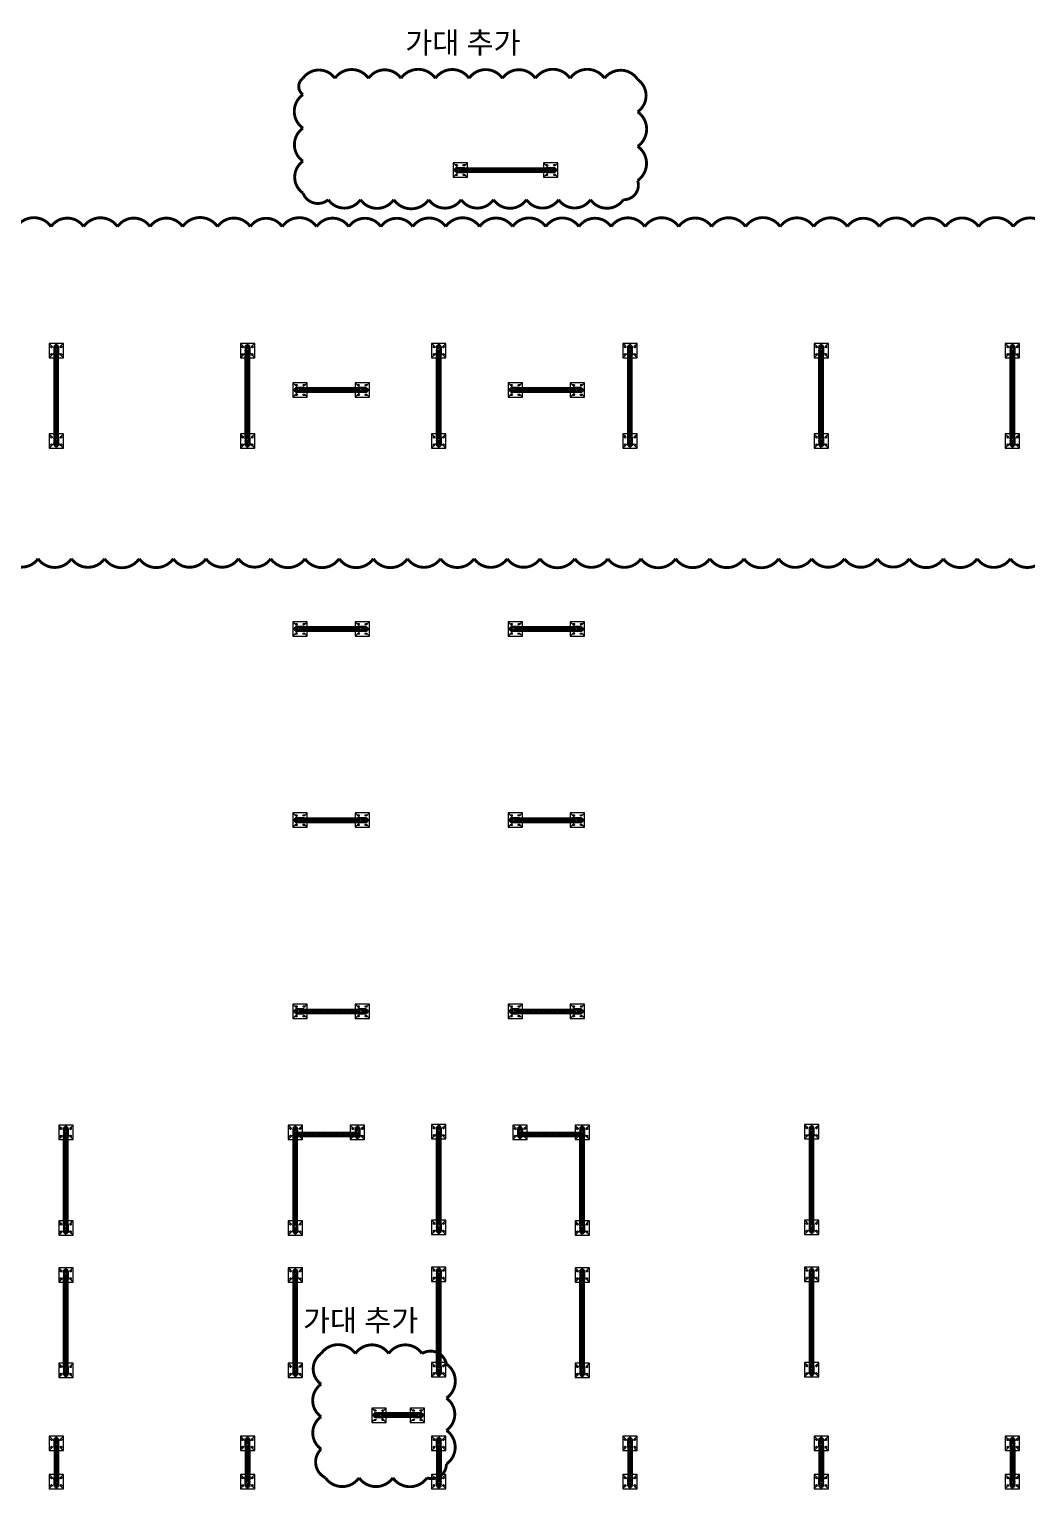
# Model space of a CAD drawing. Header units: millimetres. Extents: x 61566 to 504600, y -69328 to 118800.
# Drawn here: x 397616 to 408050, y 71905 to 87174 of the extents above; entities that cross this region are included whole.
import ezdxf
from ezdxf.enums import TextEntityAlignment as Align

# ---------------------------------------------------------------- set-up
doc = ezdxf.new("R2010")
doc.units = ezdxf.units.MM
doc.header["$LTSCALE"] = 200
doc.linetypes.add('CENTER2', pattern=[1.125, 0.75, -0.125, 0.125, -0.125])
doc.linetypes.add('phl_thick', pattern=[0])
doc.layers.get('DEFPOINTS').update_dxf_attribs({"color": 137})
doc.layers.add('@@P3_P4 환상망 SUPPORT', color=4, linetype='Continuous')
doc.styles.add('SUNJIN', font='malgun.ttf')

# ---------------------------------------------------------------- blocks, each defined once
blk = doc.blocks.new('A$Cd080613a')
at = {"layer": '@@P3_P4 환상망 SUPPORT', "color": 2, "linetype": 'phl_thick'}
for p, q in [((-20, 4.434), (-18.540497, 4.434)), ((-20, 1.034), (-20, 4.434)), ((-20, 1.034), (-18.540497, 1.034)), ((-18.540497, 4.434), (-11.18034, 4.434)), ((-18.540497, 1.034), (-18.540497, 4.434)), ((-18.540497, 1.034), (-11.18034, 1.034)), ((-13.5, 0), (-13.5, 1.034)), ((-13.5, 0), (-8, 0)), ((-11.18034, 4.434), (-10.999621, 4.526016)), ((-11.18034, 1.034), (-11.18034, 4.434)), ((-11.18034, 1.034), (-8.008727, 1.034)), ((-10.999621, 4.526016), (-10.817799, 4.607405)), ((-10.817799, 4.607405), (-10.635521, 4.678167)), ((-10.635521, 4.678167), (-10.453605, 4.738253)), ((-10.5, -10.466), (-10.5, 0)), ((-10.453605, 4.738253), (-10.273729, 4.787376)), ((-10.309559, 6.434007), (10.309559, 6.434007)), ((-10.273729, 4.787376), (-10.096742, 4.825514)), ((-10.096742, 4.825514), (-9.923378, 4.852767)), ((-9.923378, 4.852767), (-9.754732, 4.869109)), ((-9.754732, 4.869109), (-9.592018, 4.874416)), ((-9.43597, 4.869011), (-9.592018, 4.874416)), ((-9.45, 12.285517), (-8.5, 12.834)), ((-9.45, 12.285517), (-9.425949, 12.285517)), ((-9.45, 6.434), (-9.45, 12.285517)), ((-9.286802, 4.852541), (-9.43597, 4.869011)), ((-9.425949, 12.285517), (-9.225178, 12.382765)), ((-9.425949, 6.434), (-9.425949, 12.285517)), ((-9.14507, 4.825103), (-9.286802, 4.852541)), ((-9.225178, 12.382765), (-9.028632, 12.46982)), ((-9.011345, 4.786714), (-9.14507, 4.825103)), ((-9.028632, 12.46982), (-8.835734, 12.547031)), ((-8.886751, 4.737605), (-9.011345, 4.786714)), ((-8.771402, 4.677806), (-8.886751, 4.737605)), ((-8.835734, 12.547031), (-8.645934, 12.614685)), ((-8.66519, 4.60729), (-8.771402, 4.677806)), ((-8.568009, 4.52603), (-8.66519, 4.60729)), ((-8.645934, 12.614685), (-8.458704, 12.673015)), ((-8.479752, 4.434), (-8.568009, 4.52603)), ((-8.5, 12.834), (8.5, 12.834)), ((-8.383024, 4.342905), (-8.479752, 4.434)), ((-8.479752, 4.434), (8.479752, 4.434)), ((-8.458704, 12.673015), (-8.273532, 12.722205)), ((-8.298335, 4.244727), (-8.383024, 4.342905)), ((-8.225616, 4.140826), (-8.298335, 4.244727)), ((-8.273532, 12.722205), (-8.089918, 12.762387)), ((-8.164452, 4.032743), (-8.225616, 4.140826)), ((-8.114311, 3.921798), (-8.164452, 4.032743)), ((-8.073442, 3.805669), (-8.114311, 3.921798)), ((-8.089918, 12.762387), (-7.907369, 12.793645)), ((-8.041426, 3.683749), (-8.073442, 3.805669)), ((-8.018427, 3.556566), (-8.041426, 3.683749)), ((-8.004602, 3.42465), (-8.018427, 3.556566)), ((-8.006255, 0.977988), (-8.008727, 1.034)), ((-8.004136, 0.924002), (-8.006255, 0.977988)), ((-8.000031, 3.288557), (-8.004602, 3.42465)), ((-8.002394, 0.872075), (-8.004136, 0.924002)), ((-8.001102, 0.822352), (-8.002394, 0.872075)), ((-8.000288, 0.774408), (-8.001102, 0.822352)), ((-8, 0.727727), (-8.000288, 0.774408)), ((-8, -0.157176), (-8, 3.288561)), ((-7.997347, 2.169936), (-8, 2.238707)), ((-7.989459, 2.102767), (-7.997347, 2.169936)), ((-7.976272, 2.037446), (-7.989459, 2.102767)), ((-7.957771, 1.974207), (-7.976272, 2.037446)), ((-7.934047, 1.913249), (-7.957771, 1.974207)), ((-7.905217, 1.854768), (-7.934047, 1.913249)), ((-7.907369, 12.793645), (-7.725397, 12.816016)), ((-7.871396, 1.798956), (-7.905217, 1.854768)), ((-7.832213, 1.745381), (-7.871396, 1.798956)), ((-7.78686, 1.693336), (-7.832213, 1.745381)), ((-7.735268, 1.643293), (-7.78686, 1.693336)), ((-7.677382, 1.595741), (-7.735268, 1.643293)), ((-7.725397, 12.816016), (-7.543511, 12.829488)), ((-7.613221, 1.551128), (-7.677382, 1.595741)), ((-7.54299, 1.509804), (-7.613221, 1.551128)), ((-7.543511, 12.829488), (-7.361216, 12.834)), ((-7.466933, 1.472099), (-7.54299, 1.509804)), ((-7.385253, 1.438355), (-7.466933, 1.472099)), ((-7.298238, 1.408783), (-7.385253, 1.438355)), ((-7.17892, 12.829488), (-7.361216, 12.834)), ((-7.206336, 1.383563), (-7.298238, 1.408783)), ((-7.110023, 1.362871), (-7.206336, 1.383563)), ((-6.997035, 12.816016), (-7.17892, 12.829488)), ((-7.009788, 1.34687), (-7.110023, 1.362871)), ((-6.90625, 1.335597), (-7.009788, 1.34687)), ((-6.815063, 12.793645), (-6.997035, 12.816016)), ((-6.800099, 1.329011), (-6.90625, 1.335597)), ((-6.632514, 12.762387), (-6.815063, 12.793645)), ((-6.691977, 1.327135), (-6.800099, 1.329011)), ((-6.691977, 1.327135), (-6.581325, 1.329907)), ((-6.4489, 12.722205), (-6.632514, 12.762387)), ((-6.581325, 1.329907), (-6.467915, 1.337363)), ((-6.467915, 1.337363), (-6.352408, 1.349526)), ((-6.263728, 12.673015), (-6.4489, 12.722205)), ((-6.352408, 1.349526), (-6.235472, 1.366419)), ((-6.076497, 12.614685), (-6.263728, 12.673015)), ((-6.235472, 1.366419), (-6.117777, 1.387979)), ((-6.117777, 1.387979), (-6, 1.414014)), ((-5.886698, 12.547031), (-6.076497, 12.614685)), ((-6, 1.414014), (-5.30323, 1.57262)), ((-6, -1.216), (-6, 1.414014)), ((-5.6938, 12.46982), (-5.886698, 12.547031)), ((-5.497254, 12.382765), (-5.6938, 12.46982)), ((-5.296482, 12.285517), (-5.497254, 12.382765)), ((-5.30323, 1.57262), (-4.617331, 1.711087)), ((-5.296482, 12.285517), (-4.129467, 12.285517)), ((-5.296482, 6.434), (-5.296482, 12.285517)), ((-4.617331, 1.711087), (-3.940787, 1.829986)), ((-4.129467, 12.285517), (-3.727924, 12.382765)), ((-4.129467, 6.434), (-4.129467, 12.285517)), ((-3.940787, 1.829986), (-3.272149, 1.929801)), ((-3.727924, 12.382765), (-3.334832, 12.46982)), ((-3.334832, 12.46982), (-2.949037, 12.547031)), ((-3.272149, 1.929801), (-2.610019, 2.010935)), ((-2.949037, 12.547031), (-2.569437, 12.614685)), ((-2.610019, 2.010935), (-1.953047, 2.07371)), ((-2.569437, 12.614685), (-2.194977, 12.673015)), ((-2.194977, 12.673015), (-1.824632, 12.722205)), ((-1.953047, 2.07371), (-1.299912, 2.118373)), ((-1.824632, 12.722205), (-1.457404, 12.762387)), ((-1.457404, 12.762387), (-1.092307, 12.793645)), ((-1.299912, 2.118373), (-0.649322, 2.145102)), ((-1.092307, 12.793645), (-0.728363, 12.816016)), ((-0.728363, 12.816016), (-0.364591, 12.829488)), ((-0.649322, 2.145102), (0, 2.154)), ((-0.364591, 12.829488), (0, 12.834)), ((0.364591, 12.829488), (0, 12.834)), ((0.649322, 2.145102), (0, 2.154)), ((0.728363, 12.816016), (0.364591, 12.829488)), ((1.299912, 2.118373), (0.649322, 2.145102)), ((1.092307, 12.793645), (0.728363, 12.816016)), ((1.457404, 12.762387), (1.092307, 12.793645)), ((1.953047, 2.07371), (1.299912, 2.118373)), ((1.824632, 12.722205), (1.457404, 12.762387)), ((2.194977, 12.673015), (1.824632, 12.722205)), ((2.610019, 2.010935), (1.953047, 2.07371)), ((2.569437, 12.614685), (2.194977, 12.673015)), ((2.949037, 12.547031), (2.569437, 12.614685)), ((3.272149, 1.929801), (2.610019, 2.010935)), ((3.334832, 12.46982), (2.949037, 12.547031)), ((3.940787, 1.829986), (3.272149, 1.929801)), ((3.727924, 12.382765), (3.334832, 12.46982)), ((4.129467, 12.285517), (3.727924, 12.382765)), ((4.617331, 1.711087), (3.940787, 1.829986)), ((4.129467, 12.285517), (5.296482, 12.285517)), ((4.129467, 6.434), (4.129467, 12.285517)), ((5.30323, 1.57262), (4.617331, 1.711087)), ((5.296482, 12.285517), (5.517089, 12.391922)), ((5.296482, 6.434), (5.296482, 12.285517)), ((6, 1.414014), (5.30323, 1.57262)), ((5.517089, 12.391922), (5.732653, 12.48604)), ((5.732653, 12.48604), (5.943938, 12.568319)), ((5.943938, 12.568319), (6.151669, 12.639125)), ((6.117777, 1.387979), (6, 1.414014)), ((6, -1.216), (6, 1.414014)), ((6.235472, 1.366419), (6.117777, 1.387979)), ((6.151669, 12.639125), (6.356539, 12.698744)), ((6.352408, 1.349526), (6.235472, 1.366419)), ((6.467915, 1.337363), (6.352408, 1.349526)), ((6.356539, 12.698744), (6.559224, 12.747389)), ((6.581325, 1.329907), (6.467915, 1.337363)), ((6.559224, 12.747389), (6.760381, 12.785202)), ((6.691977, 1.327135), (6.581325, 1.329907)), ((6.691977, 1.327135), (6.800099, 1.329011)), ((6.760381, 12.785202), (6.960663, 12.812253)), ((6.800099, 1.329011), (6.90625, 1.335597)), ((6.90625, 1.335597), (7.009788, 1.34687)), ((6.960663, 12.812253), (7.160721, 12.828542)), ((7.009788, 1.34687), (7.110023, 1.362871)), ((7.110023, 1.362871), (7.206336, 1.383563)), ((7.160721, 12.828542), (7.361216, 12.834)), ((7.206336, 1.383563), (7.298238, 1.408783)), ((7.298238, 1.408783), (7.385253, 1.438355)), ((7.583949, 12.827266), (7.361216, 12.834)), ((7.385253, 1.438355), (7.466933, 1.472099)), ((7.466933, 1.472099), (7.54299, 1.509804)), ((7.54299, 1.509804), (7.613221, 1.551128)), ((7.806234, 12.80717), (7.583949, 12.827266)), ((7.613221, 1.551128), (7.677382, 1.595741)), ((7.677382, 1.595741), (7.735268, 1.643293)), ((7.735268, 1.643293), (7.78686, 1.693336)), ((7.78686, 1.693336), (7.832213, 1.745381)), ((8.028974, 12.773795), (7.806234, 12.80717)), ((7.832213, 1.745381), (7.871395, 1.798957)), ((7.871395, 1.798957), (7.905217, 1.854768)), ((7.905217, 1.854768), (7.934047, 1.913249)), ((7.934047, 1.913249), (7.957771, 1.974207)), ((7.957771, 1.974207), (7.976272, 2.037446)), ((7.976272, 2.037446), (7.989459, 2.102767)), ((7.989459, 2.102767), (7.997347, 2.169936)), ((7.997347, 2.169936), (8, 2.238707)), ((8, 3.288561), (8.004602, 3.42465)), ((8, -0.157176), (8, 3.288561)), ((8, 0.727727), (8.000288, 0.774408)), ((8, 0), (13.5, 0)), ((8.000288, 0.774408), (8.001102, 0.822352)), ((8.001102, 0.822352), (8.002394, 0.872075)), ((8.002394, 0.872075), (8.004128, 0.923982)), ((8.004128, 0.923982), (8.006255, 0.977988)), ((8.004602, 3.42465), (8.018427, 3.556566)), ((8.006255, 0.977988), (8.008727, 1.034)), ((8.008727, 1.034), (20, 1.034)), ((8.018427, 3.556566), (8.041426, 3.683749)), ((8.253062, 12.727113), (8.028974, 12.773795)), ((8.041426, 3.683749), (8.073442, 3.805669)), ((8.073442, 3.805669), (8.114311, 3.921798)), ((8.114311, 3.921798), (8.164452, 4.032743)), ((8.164452, 4.032743), (8.225616, 4.140826)), ((8.225616, 4.140826), (8.298335, 4.244727)), ((8.479397, 12.666988), (8.253062, 12.727113)), ((8.298335, 4.244727), (8.383024, 4.342905)), ((8.383024, 4.342905), (8.4798, 4.433966)), ((8.70889, 12.593179), (8.479397, 12.666988)), ((8.479752, 4.434), (8.567993, 4.526015)), ((9.45, 12.285517), (8.5, 12.834)), ((8.567993, 4.526015), (8.665364, 4.607404)), ((8.665364, 4.607404), (8.772082, 4.678167)), ((8.942483, 12.505333), (8.70889, 12.593179)), ((8.772082, 4.678167), (8.888251, 4.738253)), ((8.888251, 4.738253), (9.013275, 4.787375)), ((9.181157, 12.402978), (8.942483, 12.505333)), ((9.013275, 4.787375), (9.146859, 4.825513)), ((9.146859, 4.825513), (9.288848, 4.852767)), ((9.425949, 12.285517), (9.181157, 12.402978)), ((9.288848, 4.852767), (9.438622, 4.869109)), ((9.425949, 12.285517), (9.45, 12.285517)), ((9.425949, 6.434), (9.425949, 12.285517)), ((9.438622, 4.869109), (9.595039, 4.874416)), ((9.45, 6.434), (9.45, 12.285517)), ((9.757758, 4.869011), (9.595039, 4.874416)), ((9.925931, 4.852541), (9.757758, 4.869011)), ((10.099052, 4.825103), (9.925931, 4.852541)), ((10.276366, 4.786714), (10.099052, 4.825103)), ((10.45592, 4.737606), (10.276366, 4.786714)), ((10.63676, 4.677807), (10.45592, 4.737606)), ((10.5, -10.466), (10.5, 0)), ((10.81822, 4.607291), (10.63676, 4.677807)), ((10.999636, 4.526031), (10.81822, 4.607291)), ((11.18034, 4.434), (10.999636, 4.526031)), ((11.18034, 4.434), (18.540497, 4.434)), ((11.18034, 1.034), (11.18034, 4.434)), ((13.5, 0), (13.5, 1.034)), ((18.540497, 4.434), (20, 4.434)), ((18.540497, 1.034), (18.540497, 4.434)), ((20, 1.034), (20, 4.434)), ((-17.5, -10.466), (-6.800735, -10.466)), ((-17.5, -18.466001), (-17.5, -10.466)), ((-17.5, -18.466001), (17.5, -18.466001)), ((-6.800735, -16.249999), (-6.800735, -10.466)), ((-6.800735, -16.249999), (6.800735, -16.249999)), ((-6, -1.216), (6, -1.216)), ((-5, -20.63), (-5, -18.466001)), ((-4.064, -21.565999), (-5, -20.63)), ((-5, -20.63), (5, -20.63)), ((-4.064, -21.565999), (4.064, -21.565999)), ((4.064, -21.565999), (5, -20.63)), ((5, -20.63), (5, -18.466001)), ((6.800735, -10.466), (17.5, -10.466)), ((6.800735, -16.249999), (6.800735, -10.466)), ((14.5, -18.466001), (14.5, -10.466)), ((17.5, -18.466001), (17.5, -10.466))]:
    blk.add_line(p, q, dxfattribs=at)
for centre, start, end in [((-10.309559, -0.066037), 90.0000006357, 136.1868593859), ((10.309559, -0.066037), 43.8131406141, 89.9999993643)]:
    blk.add_arc(centre, 6.500044, start, end, dxfattribs=at)
for centre, start_param, end_param in [((-6, -0.157176), 3.1415926536, 4.7123889763), ((6, -0.157176), 4.7123889844, 6.2831853072)]:
    blk.add_ellipse(centre, major_axis=(2, 0), ratio=0.529412, start_param=start_param, end_param=end_param, dxfattribs=at)
blk = doc.blocks.new('A$Cbd301f87')
at = {"layer": '@@P3_P4 환상망 SUPPORT', "color": 5, "linetype": 'Continuous', "lineweight": 0, "extrusion": (2.22045e-16, 1, -2.22045e-16)}
for p, q in [((-75, 129), (75, 129)), ((-75, -21), (-75, 129)), ((-56.5, 97.5), (-56.5, 90.5)), ((-56.5, 17.5), (-56.5, 10.5)), ((-43.5, 90.5), (-43.5, 97.5)), ((-43.5, 10.5), (-43.5, 17.5)), ((-25, 55), (-25, 92)), ((-21, 55), (-25, 55)), ((-25, 16), (-25, 53)), ((-25, 53), (-21, 53)), ((-21, 92), (-21, 55)), ((-21, 53), (-21, 16)), ((-17, 100), (17, 100)), ((17, 96), (-17, 96)), ((-17, 12), (17, 12)), ((17, 8), (-17, 8)), ((21, 55), (21, 92)), ((25, 55), (21, 55)), ((21, 16), (21, 53)), ((21, 53), (25, 53)), ((25, 92), (25, 55)), ((25, 53), (25, 16)), ((43.5, 97.5), (43.5, 90.5)), ((43.5, 17.5), (43.5, 10.5)), ((56.5, 90.5), (56.5, 97.5)), ((56.5, 10.5), (56.5, 17.5)), ((75, 129), (75, -21)), ((75, -21), (-75, -21))]:
    blk.add_line(p, q, dxfattribs=at)
at = {"layer": '@@P3_P4 환상망 SUPPORT', "color": 10, "linetype": 'CENTER2', "lineweight": 0, "extrusion": (2.22045e-16, 1, -2.22045e-16)}
for p, q in [((-75, 129), (75, -21)), ((75, 129), (-75, -21))]:
    blk.add_line(p, q, dxfattribs=at)
at = {"layer": '@@P3_P4 환상망 SUPPORT', "color": 5, "linetype": 'Continuous', "lineweight": 0, "extrusion": (-4.93038e-32, -2.22045e-16, -1)}
blk.add_circle((15, 18), 4, dxfattribs=at)
at = {"layer": '@@P3_P4 환상망 SUPPORT', "color": 5, "linetype": 'Continuous', "lineweight": 0}
blk.add_circle((15, 90), 4, dxfattribs=at)
for centre, radius, start, end in [((-50, 97.5), 6.5, 0, 180), ((-50, 90.5), 6.5, 180, 0), ((-50, 17.5), 6.5, 0, 180), ((-50, 10.5), 6.5, 180, 0), ((-17, 92), 4, 90, 180), ((-17, 16), 4, 180, 270), ((17, 92), 4, 0, 90), ((17, 16), 4, 270, 0), ((50, 97.5), 6.5, 0, 180), ((50, 90.5), 6.5, 180, 0), ((50, 17.5), 6.5, 0, 180), ((50, 10.5), 6.5, 180, 0)]:
    blk.add_arc(centre, radius, start, end, dxfattribs=at)
at = {"layer": '@@P3_P4 환상망 SUPPORT', "color": 5, "linetype": 'Continuous', "lineweight": 0, "extrusion": (-4.93038e-32, -2.22045e-16, -1)}
for centre, start, end in [((17, 92), 0, 90), ((17, 16), 270, 0), ((-17, 92), 90, 180), ((-17, 16), 180, 270)]:
    blk.add_arc(centre, 8, start, end, dxfattribs=at)
at = {"layer": '@@P3_P4 환상망 SUPPORT', "color": 2, "linetype": 'Continuous', "xscale": -1}
blk.add_blockref('A$Cd080613a', (0, 100), dxfattribs=at)
at = {"layer": '@@P3_P4 환상망 SUPPORT', "color": 2, "linetype": 'Continuous', "rotation": 180}
blk.add_blockref('A$Cd080613a', (0, 8), dxfattribs=at)
blk = doc.blocks.new('A$C5ad7675c')
at = {"layer": '@@P3_P4 환상망 SUPPORT', "linetype": 'phl_thick'}
for p, q in [((-20.5, 31.329156), (-20.5, 36.1)), ((-20.5, 4.099998), (-20.5, 29.670844)), ((-18, 4.099998), (-18, 36.1)), ((-16.4, 2.5), (16.4, 2.5)), ((-15.6, 41), (-15.1, 41)), ((-15.6, 38.5), (-15.1, 38.5)), ((-13.5, 33.5), (-13.5, 36.9)), ((-13.5, 33.5), (-11, 33.5)), ((-11, 33.5), (-11, 36.9)), ((11, 33.5), (11, 36.9)), ((11, 33.5), (13.5, 33.5)), ((13.5, 33.5), (13.5, 36.9)), ((15.1, 41), (15.6, 41)), ((15.1, 38.5), (15.6, 38.5)), ((18, 4.099998), (18, 36.1)), ((20.5, 31.329156), (20.5, 36.1)), ((20.5, 4.099998), (20.5, 29.670844)), ((-20.5, -29.670845), (-20.5, -4.099998)), ((-20.5, -36.099998), (-20.5, -31.329155)), ((-18, -36.099998), (-18, -4.099998)), ((-16.4, -2.5), (16.4, -2.5)), ((-15.6, -38.5), (-15.1, -38.5)), ((-15.6, -41), (-15.1, -41)), ((-13.5, -33.5), (-11, -33.5)), ((-13.5, -36.900002), (-13.5, -33.5)), ((-11, -36.900002), (-11, -33.5)), ((11, -33.5), (13.5, -33.5)), ((11, -36.900002), (11, -33.5)), ((13.5, -36.900002), (13.5, -33.5)), ((15.1, -38.5), (15.6, -38.5)), ((15.1, -41), (15.6, -41)), ((18, -36.099998), (18, -4.099998)), ((20.5, -29.670845), (20.5, -4.099998)), ((20.5, -36.099998), (20.5, -31.329155))]:
    blk.add_line(p, q, dxfattribs=at)
for centre, radius, start, end in [((-19.25, 31.329156), 1.250001, 180, 213.5573073642), ((-15.6, 36.1), 4.9, 89.9999999125, 180), ((-19.25, 29.670844), 1.25, 146.4426896568, 180), ((-16.4, 4.1), 4.1, 180, 270.0000051939), ((-16.4, -4.1), 4.1, 89.9999948061, 180), ((-20.5, 30.5), 0.25, 326.4426865497, 33.5573134503), ((-15.6, 36.1), 2.4, 90.0000095032, 180), ((-16.4, 4.1), 1.6, 180, 270.0000136712), ((-15.1, 36.9), 4.1, 0, 89.9999998633), ((-15.1, 36.9), 1.6, 0, 90.0000136712), ((15.1, 36.9), 4.1, 90.0000001372, 180), ((15.1, 36.9), 1.6, 89.9999863288, 180), ((15.6, 36.1), 4.9, 0, 90.0000000871), ((15.6, 36.1), 2.4, 0, 89.9999904968), ((16.4, 4.1), 1.6, 269.9999863288, 0), ((16.4, 4.1), 4.1, 269.9999948061, 0), ((16.4, -4.1), 4.1, 0, 90.0000051939), ((20.5, 30.5), 0.25, 146.4426865497, 213.5573134503), ((19.25, 31.329156), 1.25, 326.4426896568, 0), ((19.25, 29.670844), 1.250001, 0, 33.5573073642), ((-19.25, -29.670844), 1.250001, 180.0000580064, 213.5573802197), ((-19.25, -31.329156), 1.25, 146.4426168014, 180), ((-15.6, -36.1), 4.9, 180, 269.9999956273), ((-20.5, -30.5), 0.25, 326.443050827, 33.556949173), ((-16.4, -4.1), 1.6, 89.9999863288, 180), ((-15.6, -36.1), 2.4, 180, 269.9999904968), ((-15.1, -36.9), 1.6, 269.9999863288, 0), ((-15.1, -36.9), 4.1, 269.9999948061, 0), ((15.1, -36.9), 4.1, 180, 270.0000051939), ((15.1, -36.9), 1.6, 180, 270.0000136712), ((15.6, -36.1), 2.4, 270.0000095032, 0), ((15.6, -36.1), 4.9, 270.0000043727, 0), ((16.4, -4.1), 1.6, 0, 90.0000136712), ((20.5, -30.5), 0.25, 146.443050827, 213.556949173), ((19.25, -29.670844), 1.25, 326.4426168014, 0), ((19.25, -31.329156), 1.250001, 0.0000580064, 33.5573802197)]:
    blk.add_arc(centre, radius, start, end, dxfattribs=at)
blk = doc.blocks.new('*U3921')
at = {"layer": '@@P3_P4 환상망 SUPPORT', "linetype": 'phl_thick'}
for p, q in [((-20.5, 0), (-20.5, 316)), ((-15.6, 0), (-15.6, 316)), ((-15.1, 0), (-15.1, 316)), ((-11, 0), (-11, 316)), ((11, 0), (11, 316)), ((15.1, 0), (15.1, 316)), ((15.6, 0), (15.6, 316)), ((20.5, 0), (20.5, 316)), ((-7, 267), (-7, 283)), ((-7, 217), (-7, 233)), ((-7, 167), (-7, 183)), ((7, 267), (7, 283)), ((7, 217), (7, 233)), ((7, 167), (7, 183)), ((-7, 117), (-7, 133)), ((-7, 67), (-7, 83)), ((-7, 17), (-7, 33)), ((7, 117), (7, 133)), ((7, 67), (7, 83)), ((7, 17), (7, 33))]:
    blk.add_line(p, q, dxfattribs=at)
at = {"layer": '@@P3_P4 환상망 SUPPORT', "linetype": 'Continuous'}
for p, q in [((-20.5, 316), (20.5, 316)), ((-20.5, 0), (20.5, 0))]:
    blk.add_line(p, q, dxfattribs=at)
at = {"layer": '@@P3_P4 환상망 SUPPORT', "linetype": 'phl_thick'}
for centre, start, end in [((0, 283.000037), 0.0003062585, 180.0003062585), ((0, 266.999963), 180.0003062585, 0.0003062585), ((0, 233.000037), 0.0003062585, 180.0003062585), ((0, 216.999963), 180.0003062585, 0.0003062585), ((0, 183.000037), 0.0003062585, 180.0003062585), ((0, 166.999963), 180.0003062585, 0.0003062585), ((0, 133.000037), 0.0003062585, 180.0003062585), ((0, 116.999963), 180.0003062585, 0.0003062585), ((0, 83.000037), 0.0003062585, 180.0003062585), ((0, 66.999963), 180.0003062585, 0.0003062585), ((0, 33.000037), 0.0003062585, 180.0003062585), ((0, 16.999963), 180.0003062585, 0.0003062585)]:
    blk.add_arc(centre, 7, start, end, dxfattribs=at)
blk = doc.blocks.new('*U3942')
at = {"layer": '@@P3_P4 환상망 SUPPORT', "linetype": 'phl_thick'}
for p, q in [((-20.5, 0), (-20.5, 916)), ((-15.6, 0), (-15.6, 916)), ((-15.1, 0), (-15.1, 916)), ((-11, 0), (-11, 916)), ((-7, 867), (-7, 883)), ((-7, 817), (-7, 833)), ((-7, 767), (-7, 783)), ((7, 867), (7, 883)), ((7, 817), (7, 833)), ((7, 767), (7, 783)), ((11, 0), (11, 916)), ((15.1, 0), (15.1, 916)), ((15.6, 0), (15.6, 916)), ((20.5, 0), (20.5, 916)), ((-7, 717), (-7, 733)), ((-7, 667), (-7, 683)), ((-7, 617), (-7, 633)), ((7, 717), (7, 733)), ((7, 667), (7, 683)), ((7, 617), (7, 633)), ((-7, 567), (-7, 583)), ((-7, 517), (-7, 533)), ((-7, 467), (-7, 483)), ((7, 567), (7, 583)), ((7, 517), (7, 533)), ((7, 467), (7, 483)), ((-7, 417), (-7, 433)), ((-7, 367), (-7, 383)), ((-7, 317), (-7, 333)), ((7, 417), (7, 433)), ((7, 367), (7, 383)), ((7, 317), (7, 333)), ((-7, 267), (-7, 283)), ((-7, 217), (-7, 233)), ((-7, 167), (-7, 183)), ((7, 267), (7, 283)), ((7, 217), (7, 233)), ((7, 167), (7, 183)), ((-7, 117), (-7, 133)), ((-7, 67), (-7, 83)), ((-7, 17), (-7, 33)), ((7, 117), (7, 133)), ((7, 67), (7, 83)), ((7, 17), (7, 33))]:
    blk.add_line(p, q, dxfattribs=at)
at = {"layer": '@@P3_P4 환상망 SUPPORT', "linetype": 'Continuous'}
for p, q in [((-20.5, 916), (20.5, 916)), ((-20.5, 0), (20.5, 0))]:
    blk.add_line(p, q, dxfattribs=at)
at = {"layer": '@@P3_P4 환상망 SUPPORT', "linetype": 'phl_thick'}
for centre, start, end in [((0, 883.000037), 0.0003062585, 180.0003062585), ((0, 866.999963), 180.0003062585, 0.0003062585), ((0, 833.000037), 0.0003062585, 180.0003062585), ((0, 816.999963), 180.0003062585, 0.0003062585), ((0, 783.000037), 0.0003062585, 180.0003062585), ((0, 766.999963), 180.0003062585, 0.0003062585), ((0, 733.000037), 0.0003062585, 180.0003062585), ((0, 716.999963), 180.0003062585, 0.0003062585), ((0, 683.000037), 0.0003062585, 180.0003062585), ((0, 666.999963), 180.0003062585, 0.0003062585), ((0, 633.000037), 0.0003062585, 180.0003062585), ((0, 616.999963), 180.0003062585, 0.0003062585), ((0, 583.000037), 0.0003062585, 180.0003062585), ((0, 566.999963), 180.0003062585, 0.0003062585), ((0, 533.000037), 0.0003062585, 180.0003062585), ((0, 516.999963), 180.0003062585, 0.0003062585), ((0, 483.000037), 0.0003062585, 180.0003062585), ((0, 466.999963), 180.0003062585, 0.0003062585), ((0, 433.000037), 0.0003062585, 180.0003062585), ((0, 416.999963), 180.0003062585, 0.0003062585), ((0, 383.000037), 0.0003062585, 180.0003062585), ((0, 366.999963), 180.0003062585, 0.0003062585), ((0, 333.000037), 0.0003062585, 180.0003062585), ((0, 316.999963), 180.0003062585, 0.0003062585), ((0, 283.000037), 0.0003062585, 180.0003062585), ((0, 266.999963), 180.0003062585, 0.0003062585), ((0, 233.000037), 0.0003062585, 180.0003062585), ((0, 216.999963), 180.0003062585, 0.0003062585), ((0, 183.000037), 0.0003062585, 180.0003062585), ((0, 166.999963), 180.0003062585, 0.0003062585), ((0, 133.000037), 0.0003062585, 180.0003062585), ((0, 116.999963), 180.0003062585, 0.0003062585), ((0, 83.000037), 0.0003062585, 180.0003062585), ((0, 66.999963), 180.0003062585, 0.0003062585), ((0, 33.000037), 0.0003062585, 180.0003062585), ((0, 16.999963), 180.0003062585, 0.0003062585)]:
    blk.add_arc(centre, 7, start, end, dxfattribs=at)
blk = doc.blocks.new('*U3943')
at = {"layer": '@@P3_P4 환상망 SUPPORT', "linetype": 'phl_thick'}
for p, q in [((-20, 0), (-20, 608)), ((-16, 0), (-16, 608)), ((-15, 0), (-15, 608)), ((-11, 0), (-11, 608)), ((-7, 567), (-7, 583)), ((-7, 517), (-7, 533)), ((-7, 467), (-7, 483)), ((7, 567), (7, 583)), ((7, 517), (7, 533)), ((7, 467), (7, 483)), ((11, 0), (11, 608)), ((15, 0), (15, 608)), ((16, 0), (16, 608)), ((20, 0), (20, 608)), ((-7, 417), (-7, 433)), ((-7, 367), (-7, 383)), ((-7, 317), (-7, 333)), ((7, 417), (7, 433)), ((7, 367), (7, 383)), ((7, 317), (7, 333)), ((-7, 267), (-7, 283)), ((-7, 217), (-7, 233)), ((-7, 167), (-7, 183)), ((7, 267), (7, 283)), ((7, 217), (7, 233)), ((7, 167), (7, 183)), ((-7, 117), (-7, 133)), ((-7, 67), (-7, 83)), ((-7, 17), (-7, 33)), ((7, 117), (7, 133)), ((7, 67), (7, 83)), ((7, 17), (7, 33))]:
    blk.add_line(p, q, dxfattribs=at)
at = {"layer": '@@P3_P4 환상망 SUPPORT', "linetype": 'Continuous'}
for p, q in [((-20, 608), (20, 608)), ((-20, 0), (20, 0))]:
    blk.add_line(p, q, dxfattribs=at)
at = {"layer": '@@P3_P4 환상망 SUPPORT', "linetype": 'phl_thick'}
for centre, start, end in [((0, 583), 0.0003, 180.0003), ((0, 567), 180.0003, 0.0003), ((0, 533), 0.0003, 180.0003), ((0, 517), 180.0003, 0.0003), ((0, 483), 0.0003, 180.0003), ((0, 467), 180.0003, 0.0003), ((0, 433), 0.0003, 180.0003), ((0, 417), 180.0003, 0.0003), ((0, 383), 0.0003, 180.0003), ((0, 367), 180.0003, 0.0003), ((0, 333), 0.0003, 180.0003), ((0, 317), 180.0003, 0.0003), ((0, 283), 0.0003, 180.0003), ((0, 267), 180.0003, 0.0003), ((0, 233), 0.0003, 180.0003), ((0, 217), 180.0003, 0.0003), ((0, 183), 0.0003, 180.0003), ((0, 167), 180.0003, 0.0003), ((0, 133), 0.0003, 180.0003), ((0, 117), 180.0003, 0.0003), ((0, 83), 0.0003, 180.0003), ((0, 67), 180.0003, 0.0003), ((0, 33), 0.0003, 180.0003), ((0, 17), 180.0003, 0.0003)]:
    blk.add_arc(centre, 7, start, end, dxfattribs=at)
blk = doc.blocks.new('*U3947')
at = {"layer": '@@P3_P4 환상망 SUPPORT', "linetype": 'phl_thick'}
for p, q in [((-20.5, 0), (-20.5, 566)), ((-15.6, 0), (-15.6, 566)), ((-15.1, 0), (-15.1, 566)), ((-11, 0), (-11, 566)), ((-7, 517), (-7, 533)), ((-7, 467), (-7, 483)), ((7, 517), (7, 533)), ((7, 467), (7, 483)), ((11, 0), (11, 566)), ((15.1, 0), (15.1, 566)), ((15.6, 0), (15.6, 566)), ((20.5, 0), (20.5, 566)), ((-7, 417), (-7, 433)), ((-7, 367), (-7, 383)), ((-7, 317), (-7, 333)), ((7, 417), (7, 433)), ((7, 367), (7, 383)), ((7, 317), (7, 333)), ((-7, 267), (-7, 283)), ((-7, 217), (-7, 233)), ((-7, 167), (-7, 183)), ((7, 267), (7, 283)), ((7, 217), (7, 233)), ((7, 167), (7, 183)), ((-7, 117), (-7, 133)), ((-7, 67), (-7, 83)), ((-7, 17), (-7, 33)), ((7, 117), (7, 133)), ((7, 67), (7, 83)), ((7, 17), (7, 33))]:
    blk.add_line(p, q, dxfattribs=at)
at = {"layer": '@@P3_P4 환상망 SUPPORT', "linetype": 'Continuous'}
for p, q in [((-20.5, 566), (20.5, 566)), ((-20.5, 0), (20.5, 0))]:
    blk.add_line(p, q, dxfattribs=at)
at = {"layer": '@@P3_P4 환상망 SUPPORT', "linetype": 'phl_thick'}
for centre, start, end in [((0, 533.000037), 0.0003062585, 180.0003062585), ((0, 516.999963), 180.0003062585, 0.0003062585), ((0, 483.000037), 0.0003062585, 180.0003062585), ((0, 466.999963), 180.0003062585, 0.0003062585), ((0, 433.000037), 0.0003062585, 180.0003062585), ((0, 416.999963), 180.0003062585, 0.0003062585), ((0, 383.000037), 0.0003062585, 180.0003062585), ((0, 366.999963), 180.0003062585, 0.0003062585), ((0, 333.000037), 0.0003062585, 180.0003062585), ((0, 316.999963), 180.0003062585, 0.0003062585), ((0, 283.000037), 0.0003062585, 180.0003062585), ((0, 266.999963), 180.0003062585, 0.0003062585), ((0, 233.000037), 0.0003062585, 180.0003062585), ((0, 216.999963), 180.0003062585, 0.0003062585), ((0, 183.000037), 0.0003062585, 180.0003062585), ((0, 166.999963), 180.0003062585, 0.0003062585), ((0, 133.000037), 0.0003062585, 180.0003062585), ((0, 116.999963), 180.0003062585, 0.0003062585), ((0, 83.000037), 0.0003062585, 180.0003062585), ((0, 66.999963), 180.0003062585, 0.0003062585), ((0, 33.000037), 0.0003062585, 180.0003062585), ((0, 16.999963), 180.0003062585, 0.0003062585)]:
    blk.add_arc(centre, 7, start, end, dxfattribs=at)
blk = doc.blocks.new('*U3917')
at = {"layer": '@@P3_P4 환상망 SUPPORT', "linetype": 'phl_thick'}
for p, q in [((-20, 0), (-20, 862)), ((-16, 0), (-16, 862)), ((-15, 0), (-15, 862)), ((-11, 0), (-11, 862)), ((-7, 817), (-7, 833)), ((-7, 767), (-7, 783)), ((7, 817), (7, 833)), ((7, 767), (7, 783)), ((11, 0), (11, 862)), ((15, 0), (15, 862)), ((16, 0), (16, 862)), ((20, 0), (20, 862)), ((-7, 717), (-7, 733)), ((-7, 667), (-7, 683)), ((-7, 617), (-7, 633)), ((7, 717), (7, 733)), ((7, 667), (7, 683)), ((7, 617), (7, 633)), ((-7, 567), (-7, 583)), ((-7, 517), (-7, 533)), ((-7, 467), (-7, 483)), ((7, 567), (7, 583)), ((7, 517), (7, 533)), ((7, 467), (7, 483)), ((-7, 417), (-7, 433)), ((-7, 367), (-7, 383)), ((-7, 317), (-7, 333)), ((7, 417), (7, 433)), ((7, 367), (7, 383)), ((7, 317), (7, 333)), ((-7, 267), (-7, 283)), ((-7, 217), (-7, 233)), ((-7, 167), (-7, 183)), ((7, 267), (7, 283)), ((7, 217), (7, 233)), ((7, 167), (7, 183)), ((-7, 117), (-7, 133)), ((-7, 67), (-7, 83)), ((-7, 17), (-7, 33)), ((7, 117), (7, 133)), ((7, 67), (7, 83)), ((7, 17), (7, 33))]:
    blk.add_line(p, q, dxfattribs=at)
at = {"layer": '@@P3_P4 환상망 SUPPORT', "linetype": 'Continuous'}
for p, q in [((-20, 862), (20, 862)), ((-20, 0), (20, 0))]:
    blk.add_line(p, q, dxfattribs=at)
at = {"layer": '@@P3_P4 환상망 SUPPORT', "linetype": 'phl_thick'}
for centre, start, end in [((0, 833), 0.0003, 180.0003), ((0, 817), 180.0003, 0.0003), ((0, 783), 0.0003, 180.0003), ((0, 767), 180.0003, 0.0003), ((0, 733), 0.0003, 180.0003), ((0, 717), 180.0003, 0.0003), ((0, 683), 0.0003, 180.0003), ((0, 667), 180.0003, 0.0003), ((0, 633), 0.0003, 180.0003), ((0, 617), 180.0003, 0.0003), ((0, 583), 0.0003, 180.0003), ((0, 567), 180.0003, 0.0003), ((0, 533), 0.0003, 180.0003), ((0, 517), 180.0003, 0.0003), ((0, 483), 0.0003, 180.0003), ((0, 467), 180.0003, 0.0003), ((0, 433), 0.0003, 180.0003), ((0, 417), 180.0003, 0.0003), ((0, 383), 0.0003, 180.0003), ((0, 367), 180.0003, 0.0003), ((0, 333), 0.0003, 180.0003), ((0, 317), 180.0003, 0.0003), ((0, 283), 0.0003, 180.0003), ((0, 267), 180.0003, 0.0003), ((0, 233), 0.0003, 180.0003), ((0, 217), 180.0003, 0.0003), ((0, 183), 0.0003, 180.0003), ((0, 167), 180.0003, 0.0003), ((0, 133), 0.0003, 180.0003), ((0, 117), 180.0003, 0.0003), ((0, 83), 0.0003, 180.0003), ((0, 67), 180.0003, 0.0003), ((0, 33), 0.0003, 180.0003), ((0, 17), 180.0003, 0.0003)]:
    blk.add_arc(centre, 7, start, end, dxfattribs=at)

msp = doc.modelspace()

# ---------------------------------------------------------------- linework, layer by layer
at = {"layer": 'DEFPOINTS', "color": 6, "const_width": 30}
for points in [[(400813.4, 86660, -0.5206), (401165.2, 86660, -0.5206), (401504.8, 86660, -0.5206), (401864.7, 86660, -0.5206), (402217.2, 86660, -0.5206), (402566.2, 86660, -0.5206), (402911, 86660, -0.5206), (403273.7, 86660, -0.5206), (403634, 86660, -0.5206), (403980, 86648.2, -0.5206), (403980, 86309.1, -0.5206), (403980, 85947.7, -0.5206), (403980, 85591, -0.5206), (403830.9, 85390, -0.5206), (403487.6, 85390, -0.5206), (403153.8, 85390, -0.5206), (402817.4, 85390, -0.5206), (402472.2, 85390, -0.5206), (402134, 85390, -0.5206), (401795.2, 85390, -0.5206), (401429.5, 85390, -0.5206), (401081.6, 85390, -0.5206), (400744.3, 85390, -0.5206), (400480, 85459.2, -0.5206), (400480, 85792.8, -0.5206), (400480, 86138.5, -0.5206), (400480, 86489.3, -0.5206), (400480, 86660, -0.5206)], [(401027.7, 73320, -0.5206), (401376.4, 73320, -0.5206), (401724.7, 73320, -0.5206), (401980, 73210.8, -0.5206), (401980, 72853.1, -0.5206), (401980, 72516.2, -0.5206), (401980, 72163.3, -0.5206), (401777.3, 72020, -0.5206), (401419.9, 72020, -0.5206), (401066.6, 72020, -0.5206), (400714.5, 72020, -0.5206), (400670, 72320.7, -0.5206), (400670, 72659, -0.5206), (400670, 72999.7, -0.5206), (400670, 73320, -0.5206)]]:
    msp.add_lwpolyline(points, format="xyb", close=True, dxfattribs=at)
at = {"layer": 'DEFPOINTS', "color": 1, "const_width": 30}
for points in [[(397485.9, 85108.6, -0.5206), (397844.8, 85108.6, -0.5206), (398185.8, 85108.6, -0.5206), (398540, 85108.6, -0.5206), (398880.9, 85108.6, -0.5206), (399221, 85108.6, -0.5206), (399586.1, 85108.6, -0.5206), (399928.7, 85108.6, -0.5206), (400262.8, 85108.6, -0.5206), (400621.3, 85108.6, -0.5206), (400959.6, 85108.6, -0.5206), (401294.5, 85108.6, -0.5206), (401628.1, 85108.6, -0.5206), (401972.9, 85108.6, -0.5206), (402327.3, 85108.6, -0.5206), (402671.9, 85108.6, -0.5206), (403018.8, 85108.6, -0.5206), (403365.8, 85108.6, -0.5206), (403702.1, 85108.6, -0.5206), (404053.3, 85108.6, -0.5206), (404409.5, 85108.6, -0.5206), (404753.9, 85108.6, -0.5206), (405108.8, 85108.6, -0.5206), (405470.9, 85108.6, -0.5206), (405821.7, 85108.6, -0.5206), (406173.8, 85108.6, -0.5206), (406508.9, 85108.6, -0.5206), (406857.5, 85108.6, -0.5206), (407199.3, 85108.6, -0.5206), (407546.6, 85108.6, -0.5206), (407908.2, 85108.6, -0.5206), (408257.5, 85108.6, -0.5206)], [(408230.9, 81634.3, -0.5206), (407878.8, 81634.3, -0.5206), (407531, 81634.3, -0.5206), (407177.1, 81634.3, -0.5206), (406820.5, 81634.3, -0.5206), (406485.6, 81634.3, -0.5206), (406142.9, 81634.3, -0.5206), (405801, 81634.3, -0.5206), (405454.3, 81634.3, -0.5206), (405091.7, 81634.3, -0.5206), (404735.1, 81634.3, -0.5206), (404377.9, 81634.3, -0.5206), (404015.2, 81634.3, -0.5206), (403668.9, 81634.3, -0.5206), (403322.6, 81634.3, -0.5206), (402959.6, 81634.3, -0.5206), (402616.2, 81634.3, -0.5206), (402270.1, 81634.3, -0.5206), (401918.1, 81634.3, -0.5206), (401573.2, 81634.3, -0.5206), (401215.8, 81634.3, -0.5206), (400858.1, 81634.3, -0.5206), (400500.6, 81634.3, -0.5206), (400143, 81634.3, -0.5206), (399805.1, 81634.3, -0.5206), (399465.2, 81634.3, -0.5206), (399123, 81634.3, -0.5206), (398767.3, 81634.3, -0.5206), (398404.2, 81634.3, -0.5206), (398058.8, 81634.3, -0.5206), (397708.5, 81634.3, -0.5206), (397371.6, 81634.3, -0.5206)]]:
    msp.add_lwpolyline(points, format="xyb", dxfattribs=at)

# ---------------------------------------------------------------- block references
at = {"layer": '@@P3_P4 환상망 SUPPORT', "linetype": 'Continuous', "xscale": -1}
for name, p, rotation in [('A$Cbd301f87', (402179, 85700), 89.99999999999979), ('A$C5ad7675c', (402125, 85700), 89.99999999999979), ('A$Cbd301f87', (403124.6, 85700), 89.99999999999977), ('A$C5ad7675c', (403070.6, 85700), 89.99999999999977), ('A$Cbd301f87', (397900, 83865.2), 179.9999999999999), ('A$C5ad7675c', (397900, 83811.2), 179.9999999999999), ('A$Cbd301f87', (399900, 83865.2), 179.9999999999999), ('A$C5ad7675c', (399900, 83811.2), 179.9999999999999), ('A$Cbd301f87', (401900, 83865.2), 179.9999999999999), ('A$C5ad7675c', (401900, 83811.2), 179.9999999999999), ('A$Cbd301f87', (403900, 83865.2), 179.9999999999999), ('A$C5ad7675c', (403900, 83811.2), 179.9999999999999), ('A$Cbd301f87', (405900, 83865.2), 179.9999999999999), ('A$C5ad7675c', (405900, 83811.2), 179.9999999999999), ('A$Cbd301f87', (407900, 83865.2), 179.9999999999999), ('A$C5ad7675c', (407900, 83811.2), 179.9999999999999), ('A$Cbd301f87', (400503.9, 83400), 89.9999999999997), ('A$C5ad7675c', (400449.9, 83400), 89.9999999999997), ('A$Cbd301f87', (401153.9, 83400), 89.9999999999996), ('A$C5ad7675c', (401099.9, 83400), 89.9999999999996), ('A$Cbd301f87', (402754, 83400), 89.9999999999997), ('A$C5ad7675c', (402700, 83400), 89.9999999999997), ('A$Cbd301f87', (403404, 83400), 89.9999999999996), ('A$C5ad7675c', (403350, 83400), 89.9999999999996), ('A$Cbd301f87', (397900, 82919.5), 179.9999999999999), ('A$Cbd301f87', (399900, 82919.5), 179.9999999999999), ('A$Cbd301f87', (401900, 82919.5), 179.9999999999999), ('A$Cbd301f87', (403900, 82919.5), 179.9999999999999), ('A$Cbd301f87', (405900, 82919.5), 179.9999999999999), ('A$Cbd301f87', (407900, 82919.5), 179.9999999999999), ('A$C5ad7675c', (397900, 82865.5), 179.9999999999999), ('A$C5ad7675c', (399900, 82865.5), 179.9999999999999), ('A$C5ad7675c', (401900, 82865.5), 179.9999999999999), ('A$C5ad7675c', (403900, 82865.5), 179.9999999999999), ('A$C5ad7675c', (405900, 82865.5), 179.9999999999999), ('A$C5ad7675c', (407900, 82865.5), 179.9999999999999), ('A$Cbd301f87', (400503.9, 80900), 89.99999999999972), ('A$Cbd301f87', (401153.9, 80900), 89.99999999999962), ('A$Cbd301f87', (402754, 80900), 89.99999999999972), ('A$Cbd301f87', (403404, 80900), 89.99999999999962), ('A$C5ad7675c', (400449.9, 80900), 89.99999999999972), ('A$C5ad7675c', (401099.9, 80900), 89.99999999999962), ('A$C5ad7675c', (402700, 80900), 89.99999999999972), ('A$C5ad7675c', (403350, 80900), 89.99999999999962), ('A$Cbd301f87', (400503.9, 78900), 89.99999999999972), ('A$Cbd301f87', (401153.9, 78900), 89.99999999999962), ('A$Cbd301f87', (402754, 78900), 89.99999999999972), ('A$Cbd301f87', (403404, 78900), 89.99999999999962), ('A$C5ad7675c', (400449.9, 78900), 89.99999999999972), ('A$C5ad7675c', (401099.9, 78900), 89.99999999999962), ('A$C5ad7675c', (402700, 78900), 89.99999999999972), ('A$C5ad7675c', (403350, 78900), 89.99999999999962), ('A$Cbd301f87', (400503.9, 76900), 89.99999999999972), ('A$Cbd301f87', (401153.9, 76900), 89.99999999999962), ('A$Cbd301f87', (402754, 76900), 89.99999999999972), ('A$Cbd301f87', (403404, 76900), 89.99999999999962), ('A$C5ad7675c', (400449.9, 76900), 89.99999999999972), ('A$C5ad7675c', (401099.9, 76900), 89.99999999999962), ('A$C5ad7675c', (402700, 76900), 89.99999999999972), ('A$C5ad7675c', (403350, 76900), 89.99999999999962), ('A$Cbd301f87', (398000, 75687.3), 179.9999999999999), ('A$C5ad7675c', (398000, 75633.3), 179.9999999999999), ('A$Cbd301f87', (400399.9, 75687.3), 179.9999999999999), ('A$C5ad7675c', (400399.9, 75633.3), 179.9999999999999), ('A$Cbd301f87', (401049.9, 75687.3), 179.9999999999999), ('A$C5ad7675c', (401049.9, 75633.3), 179.9999999999999), ('A$Cbd301f87', (401900, 75694.3), 179.9999999999999), ('A$C5ad7675c', (401900, 75640.3), 179.9999999999999), ('A$Cbd301f87', (402750, 75687.3), 179.9999999999999), ('A$C5ad7675c', (402750, 75633.3), 179.9999999999999), ('A$Cbd301f87', (403400, 75687.3), 179.9999999999999), ('A$C5ad7675c', (403400, 75633.3), 179.9999999999999), ('A$Cbd301f87', (405800, 75694.3), 179.9999999999999), ('A$C5ad7675c', (405800, 75640.3), 179.9999999999999), ('A$Cbd301f87', (398000, 74687.3), 179.9999999999999), ('A$C5ad7675c', (398000, 74633.3), 179.9999999999999), ('A$Cbd301f87', (400399.9, 74687.3), 179.9999999999999), ('A$C5ad7675c', (400399.9, 74633.3), 179.9999999999999), ('A$Cbd301f87', (401900, 74694.3), 179.9999999999999), ('A$C5ad7675c', (401900, 74640.3), 179.9999999999999), ('A$Cbd301f87', (403400, 74687.3), 179.9999999999999), ('A$C5ad7675c', (403400, 74633.3), 179.9999999999999), ('A$Cbd301f87', (405800, 74694.3), 179.9999999999999), ('A$C5ad7675c', (405800, 74640.3), 179.9999999999999), ('A$Cbd301f87', (398000, 74197), 179.9999999999999), ('A$Cbd301f87', (400399.9, 74197), 179.9999999999999), ('A$Cbd301f87', (401900, 74204), 179.9999999999999), ('A$Cbd301f87', (403400, 74197), 179.9999999999999), ('A$Cbd301f87', (405800, 74204), 179.9999999999999), ('A$C5ad7675c', (398000, 74143), 179.9999999999999), ('A$C5ad7675c', (400399.9, 74143), 179.9999999999999), ('A$C5ad7675c', (401900, 74150), 179.9999999999999), ('A$C5ad7675c', (403400, 74143), 179.9999999999999), ('A$C5ad7675c', (405800, 74150), 179.9999999999999), ('A$Cbd301f87', (398000, 73197), 179.9999999999999), ('A$C5ad7675c', (398000, 73143), 179.9999999999999), ('A$Cbd301f87', (400399.9, 73197), 179.9999999999999), ('A$C5ad7675c', (400399.9, 73143), 179.9999999999999), ('A$Cbd301f87', (401900, 73204), 179.9999999999999), ('A$C5ad7675c', (401900, 73150), 179.9999999999999), ('A$Cbd301f87', (403400, 73197), 179.9999999999999), ('A$C5ad7675c', (403400, 73143), 179.9999999999999), ('A$Cbd301f87', (405800, 73204), 179.9999999999999), ('A$C5ad7675c', (405800, 73150), 179.9999999999999), ('A$Cbd301f87', (401221, 72675), 269.9999999999998), ('A$C5ad7675c', (401275, 72675), 269.9999999999998), ('A$Cbd301f87', (401621, 72675), 269.9999999999998), ('A$C5ad7675c', (401675, 72675), 269.9999999999998), ('A$Cbd301f87', (397900, 72326), 359.9999999999998), ('A$C5ad7675c', (397900, 72380), 359.9999999999998), ('A$Cbd301f87', (399900, 72326), 359.9999999999998), ('A$C5ad7675c', (399900, 72380), 359.9999999999998), ('A$Cbd301f87', (401900, 72326), 359.9999999999998), ('A$C5ad7675c', (401900, 72380), 359.9999999999998), ('A$Cbd301f87', (403900, 72326), 359.9999999999998), ('A$C5ad7675c', (403900, 72380), 359.9999999999998), ('A$Cbd301f87', (405900, 72326), 359.9999999999998), ('A$C5ad7675c', (405900, 72380), 359.9999999999998), ('A$Cbd301f87', (407900, 72326), 359.9999999999998), ('A$C5ad7675c', (407900, 72380), 359.9999999999998), ('A$Cbd301f87', (397900, 71926), 359.9999999999998), ('A$C5ad7675c', (397900, 71980), 359.9999999999998), ('A$Cbd301f87', (399900, 71926), 359.9999999999998), ('A$C5ad7675c', (399900, 71980), 359.9999999999998), ('A$Cbd301f87', (401900, 71926), 359.9999999999998), ('A$C5ad7675c', (401900, 71980), 359.9999999999998), ('A$Cbd301f87', (403900, 71926), 359.9999999999998), ('A$C5ad7675c', (403900, 71980), 359.9999999999998), ('A$Cbd301f87', (405900, 71926), 359.9999999999998), ('A$C5ad7675c', (405900, 71980), 359.9999999999998), ('A$Cbd301f87', (407900, 71926), 359.9999999999998), ('A$C5ad7675c', (407900, 71980), 359.9999999999998)]:
    msp.add_blockref(name, p, dxfattribs=dict(at, rotation=rotation))
at = {"layer": '@@P3_P4 환상망 SUPPORT', "linetype": 'Continuous'}
for name, p, rotation in [('*U3917', (402167, 85700), 270), ('*U3947', (400491.9, 83400), 270), ('*U3947', (402742, 83400), 270), ('*U3947', (400491.9, 80900), 270), ('*U3947', (402742, 80900), 270), ('*U3947', (400491.9, 78900), 270), ('*U3947', (402742, 78900), 270), ('*U3947', (400491.9, 76900), 270), ('*U3947', (402742, 76900), 270), ('*U3943', (400421.3, 75612.8), 270), ('*U3943', (402771.3, 75612.8), 270), ('*U3921', (401633, 72675), 89.99999999999997), ('*U3921', (397900, 72338), 180), ('*U3921', (399900, 72338), 180), ('*U3921', (401900, 72338), 180), ('*U3921', (403900, 72338), 180), ('*U3921', (405900, 72338), 180), ('*U3921', (407900, 72338), 180)]:
    msp.add_blockref(name, p, dxfattribs=dict(at, rotation=rotation))
for name, p in [('*U3917', (397900, 82907.5)), ('*U3917', (399900, 82907.5)), ('*U3917', (401900, 82907.5)), ('*U3917', (403900, 82907.5)), ('*U3917', (405900, 82907.5)), ('*U3917', (407900, 82907.5)), ('*U3942', (398000, 74675.3)), ('*U3942', (400399.9, 74675.3)), ('*U3942', (401900, 74682.3)), ('*U3942', (403400, 74675.3)), ('*U3942', (405800, 74682.3)), ('*U3942', (398000, 73185)), ('*U3942', (400399.9, 73185)), ('*U3942', (401900, 73192)), ('*U3942', (403400, 73185)), ('*U3942', (405800, 73192))]:
    msp.add_blockref(name, p, dxfattribs=at)

# ---------------------------------------------------------------- texts
at = {"layer": 'DEFPOINTS', "color": 6, "style": 'SUNJIN'}
for p in [(401549.6, 87032.3), (400480.4, 73666.5)]:
    msp.add_text('가대 추가', height=225, dxfattribs=at).set_placement(p, align=Align.MIDDLE_LEFT)

doc.saveas('drawing.dxf')
